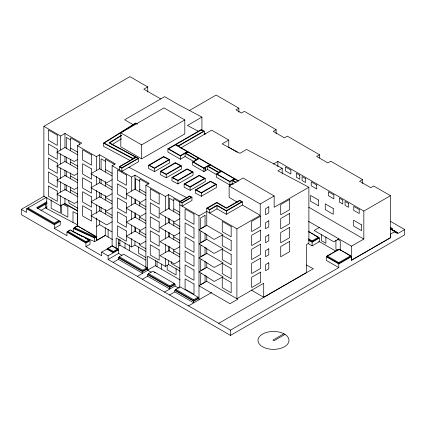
<?xml version="1.0" encoding="UTF-8"?>
<svg xmlns="http://www.w3.org/2000/svg" width="426" height="426" viewBox="0 0 426 426"><rect width="100%" height="100%" fill="white"/><g stroke="black" fill="none" stroke-linecap="round" stroke-linejoin="round"><path stroke-width="0.64" d="M130.617 160.788L103.486 146.32L103.486 143.099L135.724 122.949L137.268 123.838M121.341 135.234L109.029 142.928L135.383 156.981L132.912 158.408L104.184 143.083L135.74 123.359L137.172 124.19M121.474 135.569L109.727 142.912L138.631 158.435L138.631 161.651L121.847 171.343L121.847 168.126L138.631 158.435M111.963 144.728L121.474 138.785M145.894 227.191L140.511 230.413L126.314 222.218L135.042 217.18L145.825 223.41M77.804 210.838L64.96 203.426L60.62 205.928L43.867 196.258L43.867 126.325L129.93 76.637L147.731 86.915L147.731 92M43.867 126.325L60.62 135.995L64.96 133.487L81.712 143.163L77.372 145.665L77.372 226.297M147.731 86.915L143.812 89.178L160.724 98.944M77.836 154.91L64.96 147.476L56.749 152.22L74.225 161.47L77.372 159.654M77.836 168.898L64.96 161.465L56.749 166.204L74.225 175.459L77.372 173.643M120.819 132.853L164.01 107.916L184.809 119.924L184.809 133.908L141.613 158.85L120.819 146.842L120.819 132.853L141.613 144.861L184.809 119.924M77.372 145.665L96.34 156.619L99.583 154.75L115.35 163.85L112.113 165.725L112.113 245.695M189.213 110.606L216.147 95.057L238.874 108.177L238.874 112.113M390.291 221.238L404.7 229.555L404.7 234.832L230.493 335.411L21.3 214.635L21.3 209.358L44.347 196.051M21.3 209.358L26.598 212.414L26.598 208.767L46.482 197.275M112.043 175.927L99.583 168.733L90.855 173.771L106.622 182.876L112.113 179.708M46.865 201.802L36.652 207.696L60.247 221.334L60.247 224.981L54.304 228.411L54.304 224.763L26.598 208.767M37.19 208.192L46.865 202.606M38.026 208.506L47.057 203.287M77.468 187.685L74.321 189.501L56.844 180.251L65.061 175.507L77.836 182.882M201.924 130.287L201.924 117.091L187.397 125.478L198.91 131.57M40.869 210.508L47.057 206.935M119.312 169.878L119.312 166.662L136.096 156.97M112.043 189.916L99.583 182.722L90.855 187.76L106.622 196.865L112.113 193.697M194.107 161.688L185.108 156.496L180.384 159.223L167.908 152.018L167.908 148.802L201.216 129.573L204.272 131.192L204.272 134.408M238.874 108.177L235.956 109.865L241.457 113.039L244.375 111.356L276.128 129.685L276.128 133.62M77.468 201.674L74.321 203.49L56.844 194.235L65.061 189.495L77.836 196.871M178.382 146.139L204.272 131.192M148.589 165.229L163.675 156.518L169.639 159.665L169.639 162.886L154.558 171.593L148.589 168.446L148.589 165.229L154.558 168.376L169.639 159.665M180.683 148.03L211.647 130.154L228.783 140.047L228.783 147.678M112.113 165.725L131.703 177.035L134.941 175.166L149.137 183.361L145.894 185.23L145.894 267.198M54.304 223.171L58.879 220.53L58.879 221.334L54.304 223.975L27.967 208.767L27.967 207.963L54.304 223.171L54.304 223.975M54.304 224.763L60.247 221.334M167.908 148.802L180.384 156.007L187.925 151.651M160.282 171.396L175.368 162.684L181.338 165.831L181.338 169.053L166.252 177.759L160.282 174.612L160.282 171.396L166.252 174.543L181.338 165.831M145.825 195.433L134.941 189.149L126.218 194.187L140.41 202.382L145.894 199.219M67.883 231.265L70.263 229.891L89.087 239.854L89.087 240.658L85.924 242.485L67.883 232.069L67.883 231.265L85.924 241.68L89.087 239.854M74.321 227.548L77.468 225.732L95.509 236.148L95.509 236.952L94.556 237.5L74.321 228.352L74.321 227.548L94.556 236.696L95.509 236.148M54.304 228.411L66.957 235.716L66.957 232.069L69.694 230.487M73.331 232.037L73.331 228.389L77.468 225.998L80.344 227.66M228.783 140.047L222.159 143.876L239.955 153.291L246.579 149.467L282.209 168.318L282.209 173.409M112.208 207.739L106.724 210.907L90.951 201.802L99.679 196.764L112.043 203.905M216.477 174.607L207.6 169.479L203.905 171.614L192.659 165.123L192.659 161.907L199.171 158.142M171.976 177.562L187.062 168.856L193.031 171.998L193.031 175.219L177.946 183.925L171.976 180.778L171.976 177.562L177.946 180.709L193.031 171.998M145.825 209.422L134.941 203.138L126.218 208.176L140.41 216.371L145.894 213.202M96.34 226.552L99.583 224.683L111.974 231.835M192.659 161.907L203.905 168.398L210.417 164.638M112.208 221.728L106.724 224.896L90.951 215.79L99.679 210.753L112.043 217.888M276.128 129.685L273.21 131.373L284.424 137.848L287.342 136.16L319.553 154.76L319.553 158.035M184.149 183.979L199.235 175.272L205.199 178.419L205.199 181.636L190.118 190.342L184.149 187.195L184.149 183.979L190.118 187.126L205.199 178.419M145.894 185.23L165.363 196.466L168.6 194.597L180.246 201.322M85.924 243.022L90.04 240.647L90.04 244.29L85.924 246.665L85.924 243.022L66.957 232.069M73.331 228.389L94.609 238.006L96.436 236.952L96.436 240.599M112.464 239.561L105.254 235.397L96.34 240.541L96.34 218.032M76.286 233.368L94.609 241.654L105.35 235.45M233.341 184.341L232.191 183.675L229.864 185.022L216.371 177.227L216.371 174.01L221.515 171.039M195.364 189.895L210.449 181.188L216.419 184.33L216.419 187.552L201.333 196.258L195.364 193.111L195.364 189.895L201.333 193.042L216.419 184.33M179.783 287.412L179.783 201.578L189.506 195.96L191.95 197.254L191.95 200.47L182.12 206.147L182.12 202.925L191.95 197.254M179.751 215.023L168.6 208.586L159.878 213.623L174.293 221.946L179.783 218.778M107.879 248.283L112.208 245.786L117.677 248.944L117.677 249.748L113.348 252.251L107.879 249.088L107.879 248.283L113.348 251.441L117.677 248.944M85.924 246.665L101.697 255.77L101.697 252.123L109.056 247.873M110.105 247.266L111.154 246.659M118.87 245.855L119.978 245.216M216.371 174.01L229.864 181.801L235.008 178.835M108.092 255.818L118.609 249.748L118.609 253.395L108.092 259.466L108.092 255.818L101.697 252.123M237.452 202.201L229.129 197.392L229.129 186.045L243.07 177.999L274.158 195.944L274.158 207.292L308.887 187.243L308.887 243.193L306.603 244.513L306.603 272.486L263.71 297.247L263.71 283.263L236.904 298.738L236.904 228.799L206.764 211.397L198.99 215.886L179.783 204.794M179.751 229.007L168.6 222.569L159.878 227.606L174.293 235.935L179.783 232.766M273.385 164.031L277.874 161.438L363.836 211.072L390.466 195.699L390.466 237.66L351.498 260.158L351.498 246.169L308.435 221.312M116.176 248.811L116.176 238.006L131.703 246.968L134.941 245.099L145.729 251.329M145.894 241.18L140.41 244.343L126.314 236.206L135.042 231.169L145.825 237.394M119.307 256.729L123.636 254.231L146.933 267.682L146.933 268.705L142.603 271.202L119.307 257.751L119.307 256.729L142.603 270.18L146.933 267.682M118.38 257.751L142.603 271.74L142.603 273.322L118.38 259.333L118.38 257.751L119.429 257.144M206.764 225.386L198.99 229.87L214.086 239.428L222.979 234.747L206.764 225.386L206.764 208.181L216.818 202.377L226.419 207.915L239.673 200.263L242.373 201.823L242.373 205.039L260.217 215.343L260.217 203.995L229.129 186.045M113.124 262.368L118.38 259.333M206.764 208.181L209.688 209.869L217.004 205.646L226.376 211.056L242.373 201.823M282.209 168.318L277.864 170.826L308.887 187.243M242.373 205.039L226.376 214.278L217.004 208.868L209.688 213.091L209.688 209.869M319.553 154.76L316.635 156.443L327.85 162.918L330.768 161.236L362.521 179.564L362.521 183.5M201.791 231.206L200.705 231.835L200.705 242.655L205.05 240.147L205.05 233.144M179.783 246.755L174.293 249.918L159.974 241.654L168.701 236.616L179.751 242.996M142.603 271.74L147.859 268.705L147.859 270.286L137.348 276.357M260.217 203.995L274.158 195.944M180.123 279.941L155.378 265.654L147.609 270.143L151.214 272.219M206.764 239.369L198.99 243.858L214.086 253.417L222.979 248.736L206.764 239.369L206.764 234.284M148.562 273.62L152.891 271.122L174.127 283.386L174.127 284.403L169.804 286.906L148.562 274.642L148.562 273.62L169.804 285.883L174.127 283.386M147.63 274.642L169.804 287.438L169.804 289.025L147.63 276.224L147.63 274.642L148.685 274.035M142.375 279.259L147.63 276.224M201.791 245.195L200.705 245.823L200.705 256.638L205.05 254.136L205.05 247.133M147.609 268.87L147.609 256.154L165.363 266.404L168.6 264.53L180.246 271.255M179.783 260.739L174.293 263.907L159.974 255.637L168.701 250.6L179.751 256.985M236.904 228.799L260.217 215.343M201.791 259.184L200.705 259.807L200.705 270.627L205.05 268.119L205.05 261.122M169.804 287.438L175.059 284.403L175.059 285.99L164.542 292.06M362.521 179.564L359.603 181.252L370.817 187.722L373.735 186.04L390.466 195.699M201.791 273.167L200.705 273.796L200.705 284.616L205.05 282.108L205.05 275.105M175.757 289.323L180.086 286.826L198.063 297.204L198.063 298.221L193.734 300.724L175.757 290.346L175.757 289.323L193.734 299.702L198.063 297.204M174.83 290.346L193.734 301.257L193.734 302.843L174.83 291.927L174.83 290.346L176.407 289.435M169.575 294.962L174.83 291.927M319.239 227.548L314.154 230.482L333.808 241.83L338.894 238.895M193.734 301.257L198.99 298.221L197.845 297.561M188.478 305.879L211.669 292.486M308.68 238.895L312.12 240.882L318.504 237.197L318.504 238.001L312.12 241.686L308.68 239.7M308.712 240.253L312.12 242.224L319.436 238.001L319.436 241.648L312.12 245.871L308.142 243.571M327.221 255.935L339.091 249.082L350.667 255.765L350.667 256.569L338.798 263.422L327.221 256.74L327.221 255.935L338.798 262.618L350.667 255.765M351.498 260.158L351.594 256.569L338.798 263.955L338.798 267.603L326.289 260.387L326.289 256.74L331.3 253.848M332.413 253.204L339.091 249.348L341.343 250.653M351.498 246.169L363.836 239.045L363.836 211.072M218.719 323.334L313.328 268.715L306.363 265.031M390.402 229.449L392.218 228.4L392.218 229.614L397.634 232.74L397.634 233.634L404.7 229.555M397.634 232.74L396.723 233.262L396.723 232.34L395.813 232.862L395.813 231.962L394.897 232.489L394.897 231.568L390.562 234.071L390.562 237.719L351.594 260.217M108.092 259.466L230.493 330.134L338.798 267.603M283.86 333.792L272.933 340.097L274.03 340.731L284.951 334.421M128.945 167.248L187.152 197.941M201.924 117.091L178.798 104.855L164.644 96.681L124.648 119.77L132.955 124.568M64.235 203.846L77.633 210.939M62.782 204.129L67.851 206.807L67.851 217.1L61.658 213.825L61.658 204.815M77.702 224.965L45.422 207.877L45.422 204.235M70.828 230.477L76.068 233.251M77.228 233.869L82.468 236.638M85.381 238.182L90.04 240.647M103.486 143.099L132.928 158.802M390.525 227.42L392.218 228.4M391.308 229.215L396.723 232.34M390.402 228.837L395.813 231.962M390.477 229.012L394.897 231.568M204.145 133.125L205.864 134.115M228.815 147.364L237.42 152.338M308.818 207.281L363.836 239.045M175.453 144.446L238.395 180.789M238.352 181.167L235.008 179.234L232.889 180.459L236.292 182.424M337.552 239.226L340.267 240.791L340.267 250.339M196.354 159.771L185.108 153.28L185.108 156.496M218.692 172.668L207.6 166.262L207.6 169.479M235.642 182.45L232.191 180.459L232.191 183.675M308.749 231.563L318.504 237.197M308.632 231.765L310.336 232.75M311.475 233.405L312.609 234.06M313.749 234.715L319.436 238.001M342.472 251.303L343.601 251.952M344.73 252.602L351.594 256.569M350.667 256.569L351.035 256.777M338.095 250.36L335.922 249.103L335.922 240.168M318.664 241.201L335.944 251.18M326.289 256.74L338.798 263.955M119.312 166.662L121.847 168.126M179.783 201.578L182.12 202.925M114.333 164.314L105.424 159.17L105.424 172.109M148.669 184.138L139.755 178.995L139.755 191.929M179.884 202.164L173.76 198.623L173.76 211.562M70.641 139.936L66.296 137.428L66.296 148.248M105.424 161.289L101.079 158.781L101.079 169.601M139.755 181.109L135.415 178.6L135.415 189.421M173.76 200.742L169.415 198.234L169.415 209.054M70.641 148.11L77.883 152.29M105.424 169.463L112.107 173.323M139.755 189.282L145.884 192.824M173.76 208.916L179.884 212.452M70.641 162.098L77.883 166.278M105.424 183.452L112.107 187.307M139.755 203.271L145.884 206.807M173.76 222.905L179.884 226.44M70.641 176.082L77.883 180.267M105.424 197.435L112.107 201.296M139.755 217.26L145.884 220.796M173.76 236.888L179.884 240.429M251.196 290.026L263.806 297.305M70.641 190.071L77.883 194.251M105.424 211.424L112.107 215.284M139.755 231.243L145.884 234.785M173.76 250.877L179.884 254.413M77.814 208.202L68.9 203.053L68.9 200.481M145.884 248.768L139.755 245.232L139.755 243.305M180.155 268.561L171.241 263.412L171.241 261.484M145.852 257.506L138.61 253.326L138.61 246.894M118.391 242.98L119.994 243.906M145.761 260.1L119.882 245.158L119.882 239.439M81.494 228.32L85.514 230.647M86.664 231.307L96.436 236.952M112.208 246.052L114.338 247.288M115.409 247.9L118.609 249.748M145.894 267.571L147.859 268.705M154.026 272.262L155.165 272.917M173.92 283.748L175.059 284.403M118.609 253.395L121.958 255.334M175.059 285.99L178.968 288.248M106.953 249.088L113.348 252.783M338.798 262.618L338.798 263.422M325.869 236.936L325.869 243.299L321.523 240.791L321.523 234.375M312.12 240.882L312.12 241.686M312.12 242.224L312.12 245.871M277.874 161.438L277.874 166.646M230.493 330.134L230.493 335.411M229.864 181.801L229.864 185.022M226.376 211.056L226.376 214.278M217.004 205.646L217.004 208.868M206.764 247.895L206.764 253.795M206.764 262.32L206.764 267.565M206.764 276.085L206.764 281.33M205.273 167.604L205.273 170.826M205.241 167.626L205.241 170.847M203.905 168.398L203.905 171.614M201.333 193.042L201.333 196.258M198.99 215.886L198.99 299.808M193.734 299.702L193.734 300.724M190.118 187.126L190.118 190.342M180.384 156.007L180.384 159.223M177.946 180.709L177.946 183.925M176.092 268.534L176.092 274.967L167.178 269.823L167.178 265.318M173.76 221.014L173.76 225.546M173.76 235.631L173.76 239.534M173.76 249.62L173.76 253.523M169.804 285.883L169.804 286.906M169.415 218.586L169.415 223.043M169.415 232.569L169.415 237.026M169.415 246.558L169.415 251.015M168.6 194.597L168.6 208.586M168.6 218.123L168.6 222.569M168.6 232.404L168.6 236.994M168.6 246.175L168.6 251.42M168.6 260.6L168.6 264.53M166.252 174.543L166.252 177.759M165.363 196.466L165.363 210.455M165.363 216.813L165.363 224.443M165.363 230.344L165.363 238.869M165.363 244.114L165.363 252.634M165.363 258.534L165.363 266.404M161.374 263.955L161.374 269.115M157.034 261.516L157.034 266.607M155.378 260.568L155.378 265.654M154.558 168.376L154.558 171.593M142.603 270.18L142.603 271.202M141.613 144.861L141.613 158.85M139.755 202.015L139.755 205.918M139.755 215.998L139.755 219.901M139.755 229.987L139.755 233.89M135.415 198.953L135.415 203.41M135.415 212.941L135.415 217.398M135.415 227.564L135.415 231.382M134.941 175.166L134.941 189.149M134.941 199.325L134.941 203.138M134.941 212.973L134.941 217.564M134.941 226.744L134.941 231.329M134.941 241.164L134.941 245.099M131.703 177.035L131.703 191.024M131.703 196.743L131.703 205.007M131.703 210.913L131.703 219.433M131.703 225.333L131.703 233.858M131.703 238.448L131.703 246.968M129.376 244.854L129.376 250.642M125.036 243.044L125.036 248.134M118.689 239.098L118.689 250.541M113.348 251.441L113.348 252.251M108.124 229.412L108.124 237.053M105.424 181.561L105.424 186.093M105.424 195.55L105.424 200.082M105.424 209.539L105.424 214.07M105.254 227.766L105.254 235.397M101.079 179.133L101.079 183.585M101.079 193.116L101.079 197.573M101.079 207.105L101.079 211.562M99.583 154.75L99.583 168.733M99.583 178.909L99.583 182.722M99.583 192.557L99.583 197.147M99.583 206.322L99.583 210.913M99.583 220.748L99.583 224.683M96.34 156.619L96.34 170.608M96.34 176.327L96.34 184.591M96.34 190.491L96.34 199.017M96.34 204.917L96.34 213.442M94.609 238.006L94.609 241.654M94.556 236.696L94.556 237.5M85.924 241.68L85.924 242.485M79.555 144.893L79.555 142.966L70.641 137.816L70.641 150.756M77.527 224.869L77.527 214.049L73 211.653L73 222.473M70.641 158.951L70.641 164.74M70.641 172.94L70.641 178.728M70.641 186.929L70.641 192.717M66.296 157.141L66.296 162.237M66.296 171.13L66.296 176.22M66.296 185.118L66.296 190.209M64.96 133.487L64.96 147.476M64.96 156.374L64.96 161.465M64.96 169.985L64.96 175.885M64.96 184.41L64.96 190.31M64.96 198.181L64.96 203.426M60.62 135.995L60.62 149.984M60.62 153.797L60.62 163.967M60.62 167.903L60.62 178.393M60.62 181.673L60.62 192.163M60.62 195.438L60.62 205.928M60.465 205.476L60.465 213.192L51.173 208.277L51.173 199.911M46.753 197.137L46.753 208.58M44.735 203.032L44.735 203.836M136.096 157.375L120.004 166.662L121.847 167.727L137.939 158.435L136.096 157.375M175.453 144.851L168.605 148.802L180.384 155.602L187.232 151.651L175.453 144.851M201.232 129.967L176.146 144.446L178.382 145.735L203.559 131.197L201.232 129.967M163.69 156.912L149.302 165.219L154.542 167.982L168.93 159.675L163.69 156.912M187.925 152.055L185.805 153.28L196.354 159.367L198.479 158.142L187.925 152.055M175.384 163.051L160.948 171.385L166.236 174.175L180.672 165.842L175.384 163.051M199.171 158.547L193.356 161.907L203.905 167.998L209.72 164.638L199.171 158.547M187.078 169.244L172.69 177.551L177.93 180.315L192.318 172.008L187.078 169.244M210.417 165.038L208.298 166.262L218.692 172.264L220.817 171.039L210.417 165.038M199.251 175.666L184.863 183.973L190.102 186.732L204.485 178.425L199.251 175.666M221.515 171.444L217.063 174.01L229.864 181.401L234.311 178.835L221.515 171.444M210.465 181.577L196.077 189.884L201.317 192.648L215.705 184.341L210.465 181.577M189.517 196.354L180.475 201.578L182.12 202.526L191.237 197.265L189.517 196.354M216.818 202.776L207.457 208.181L209.688 209.47L217.004 205.247L226.376 210.657L241.675 201.823L239.673 200.667L226.419 208.319L216.818 202.776M205.05 215.338L200.705 217.846L200.705 228.666L205.05 226.158L205.05 215.338M268.79 206.818L265.59 208.66L265.59 214.731L268.79 212.883L268.79 206.818M260.6 216.174L251.686 221.318L251.686 231.611L260.6 226.467L260.6 216.174M289.621 199.416L280.713 204.56L280.713 214.853L289.621 209.709L289.621 199.416M206.86 253.417L199.091 257.9L214.187 267.459L223.075 262.778L206.86 253.417M268.79 220.801L265.59 222.649L265.59 228.719L268.79 226.872L268.79 220.801M260.6 230.162L251.686 235.306L251.686 245.6L260.6 240.45L260.6 230.162M289.621 213.405L280.713 218.549L280.713 228.842L289.621 223.693L289.621 213.405M206.86 267.4L199.091 271.889L214.187 281.448L223.075 276.767L206.86 267.4M268.79 234.79L265.59 236.638L265.59 242.708L268.79 240.86L268.79 234.79M260.6 244.146L251.686 249.295L251.686 259.588L260.6 254.439L260.6 244.146M289.621 227.388L280.713 232.537L280.713 242.825L289.621 237.681L289.621 227.388M206.663 281.277L198.894 285.761L229.981 303.711L237.756 299.228L206.663 281.277M268.79 248.779L265.59 250.621L265.59 256.692L268.79 254.844L268.79 248.779M260.6 258.135L251.686 263.279L251.686 273.572L260.6 268.428L260.6 258.135M289.621 241.377L280.713 246.521L280.713 256.814L289.621 251.67L289.621 241.377M268.79 262.762L265.59 264.61L265.59 270.68L268.79 268.833L268.79 262.762M260.6 272.123L251.686 277.267L251.686 287.561L260.6 282.411L260.6 272.123M284.44 334.085L282.917 333.313A15.501 8.951 0 0 0 258.348 338.478A15.501 8.951 0 0 0 276.836 349.15A15.501 8.951 0 0 0 285.777 334.964L284.44 334.085M290.883 170.102L285.399 166.933L285.399 170.895L290.883 174.058L290.883 170.102M299.797 175.246L296.368 173.27L296.368 177.227L299.797 179.208L299.797 175.246M305.511 178.547L302.082 176.566L302.082 180.523L305.511 182.504L305.511 178.547M316.71 185.012L311.225 181.843L311.225 185.805L316.71 188.968L316.71 185.012M333.851 194.906L328.366 191.743L328.366 195.699L333.851 198.867L333.851 194.906M342.765 200.055L339.336 198.074L339.336 202.036L342.765 204.011L342.765 200.055M348.479 203.351L345.049 201.376L345.049 205.332L348.479 207.313L348.479 203.351M359.219 209.555L353.734 206.386L353.734 210.348L359.219 213.511L359.219 209.555M318.611 200.05L310.618 195.438L310.618 201.242L318.611 205.854L318.611 200.05M333.238 208.495L325.246 203.878L325.246 209.688L333.238 214.299L333.238 208.495M361.578 224.853L353.585 220.242L353.585 226.046L361.578 230.663L361.578 224.853M231.169 226.541L222.255 221.392L222.255 231.685L231.169 236.835L231.169 226.541M57.244 135.095L48.33 129.951L48.33 140.245L57.244 145.388L57.244 135.095M91.526 154.888L82.612 149.744L82.612 160.038L91.526 165.181L91.526 154.888M126.362 175.001L117.448 169.857L117.448 180.15L126.362 185.294L126.362 175.001M159.175 193.947L150.266 188.803L150.266 199.096L159.175 204.24L159.175 193.947M193.995 214.049L185.081 208.905L185.081 219.198L193.995 224.342L193.995 214.049M231.169 240.525L222.255 235.381L222.255 245.674L231.169 250.818L231.169 240.525M57.244 149.084L48.33 143.94L48.33 154.233L57.244 159.377L57.244 149.084M91.526 168.877L82.612 163.733L82.612 174.021L91.526 179.17L91.526 168.877M126.362 188.99L117.448 183.846L117.448 194.134L126.362 199.283L126.362 188.99M159.175 207.936L150.266 202.787L150.266 213.08L159.175 218.229L159.175 207.936M193.995 228.038L185.081 222.889L185.081 233.182L193.995 238.331L193.995 228.038M231.169 254.514L222.255 249.37L222.255 259.658L231.169 264.807L231.169 254.514M57.244 163.073L48.33 157.924L48.33 168.217L57.244 173.366L57.244 163.073M91.526 182.866L82.612 177.717L82.612 188.01L91.526 193.159L91.526 182.866M126.362 202.978L117.448 197.829L117.448 208.122L126.362 213.272L126.362 202.978M159.175 221.919L150.266 216.775L150.266 227.069L159.175 232.213L159.175 221.919M193.995 242.027L185.081 236.877L185.081 247.171L193.995 252.314L193.995 242.027M231.169 268.502L222.255 263.353L222.255 273.646L231.169 278.796L231.169 268.502M57.244 177.056L48.33 171.912L48.33 182.206L57.244 187.349L57.244 177.056M91.526 196.849L82.612 191.705L82.612 201.999L91.526 207.142L91.526 196.849M126.362 216.962L117.448 211.818L117.448 222.111L126.362 227.255L126.362 216.962M159.175 235.908L150.266 230.764L150.266 241.057L159.175 246.201L159.175 235.908M193.995 256.01L185.081 250.866L185.081 261.159L193.995 266.303L193.995 256.01M231.169 282.486L222.255 277.342L222.255 287.635L231.169 292.779L231.169 282.486M57.244 191.045L48.33 185.901L48.33 196.194L57.244 201.338L57.244 191.045M91.526 210.838L82.612 205.694L82.612 215.982L91.526 221.131L91.526 210.838M126.362 230.951L117.448 225.807L117.448 236.095L126.362 241.244L126.362 230.951M159.175 249.897L150.266 244.748L150.266 255.041L159.175 260.19L159.175 249.897M193.995 269.999L185.081 264.85L185.081 275.143L193.995 280.292L193.995 269.999M193.995 283.988L185.081 278.838L185.081 289.132L193.995 294.275L193.995 283.988"/></g></svg>
